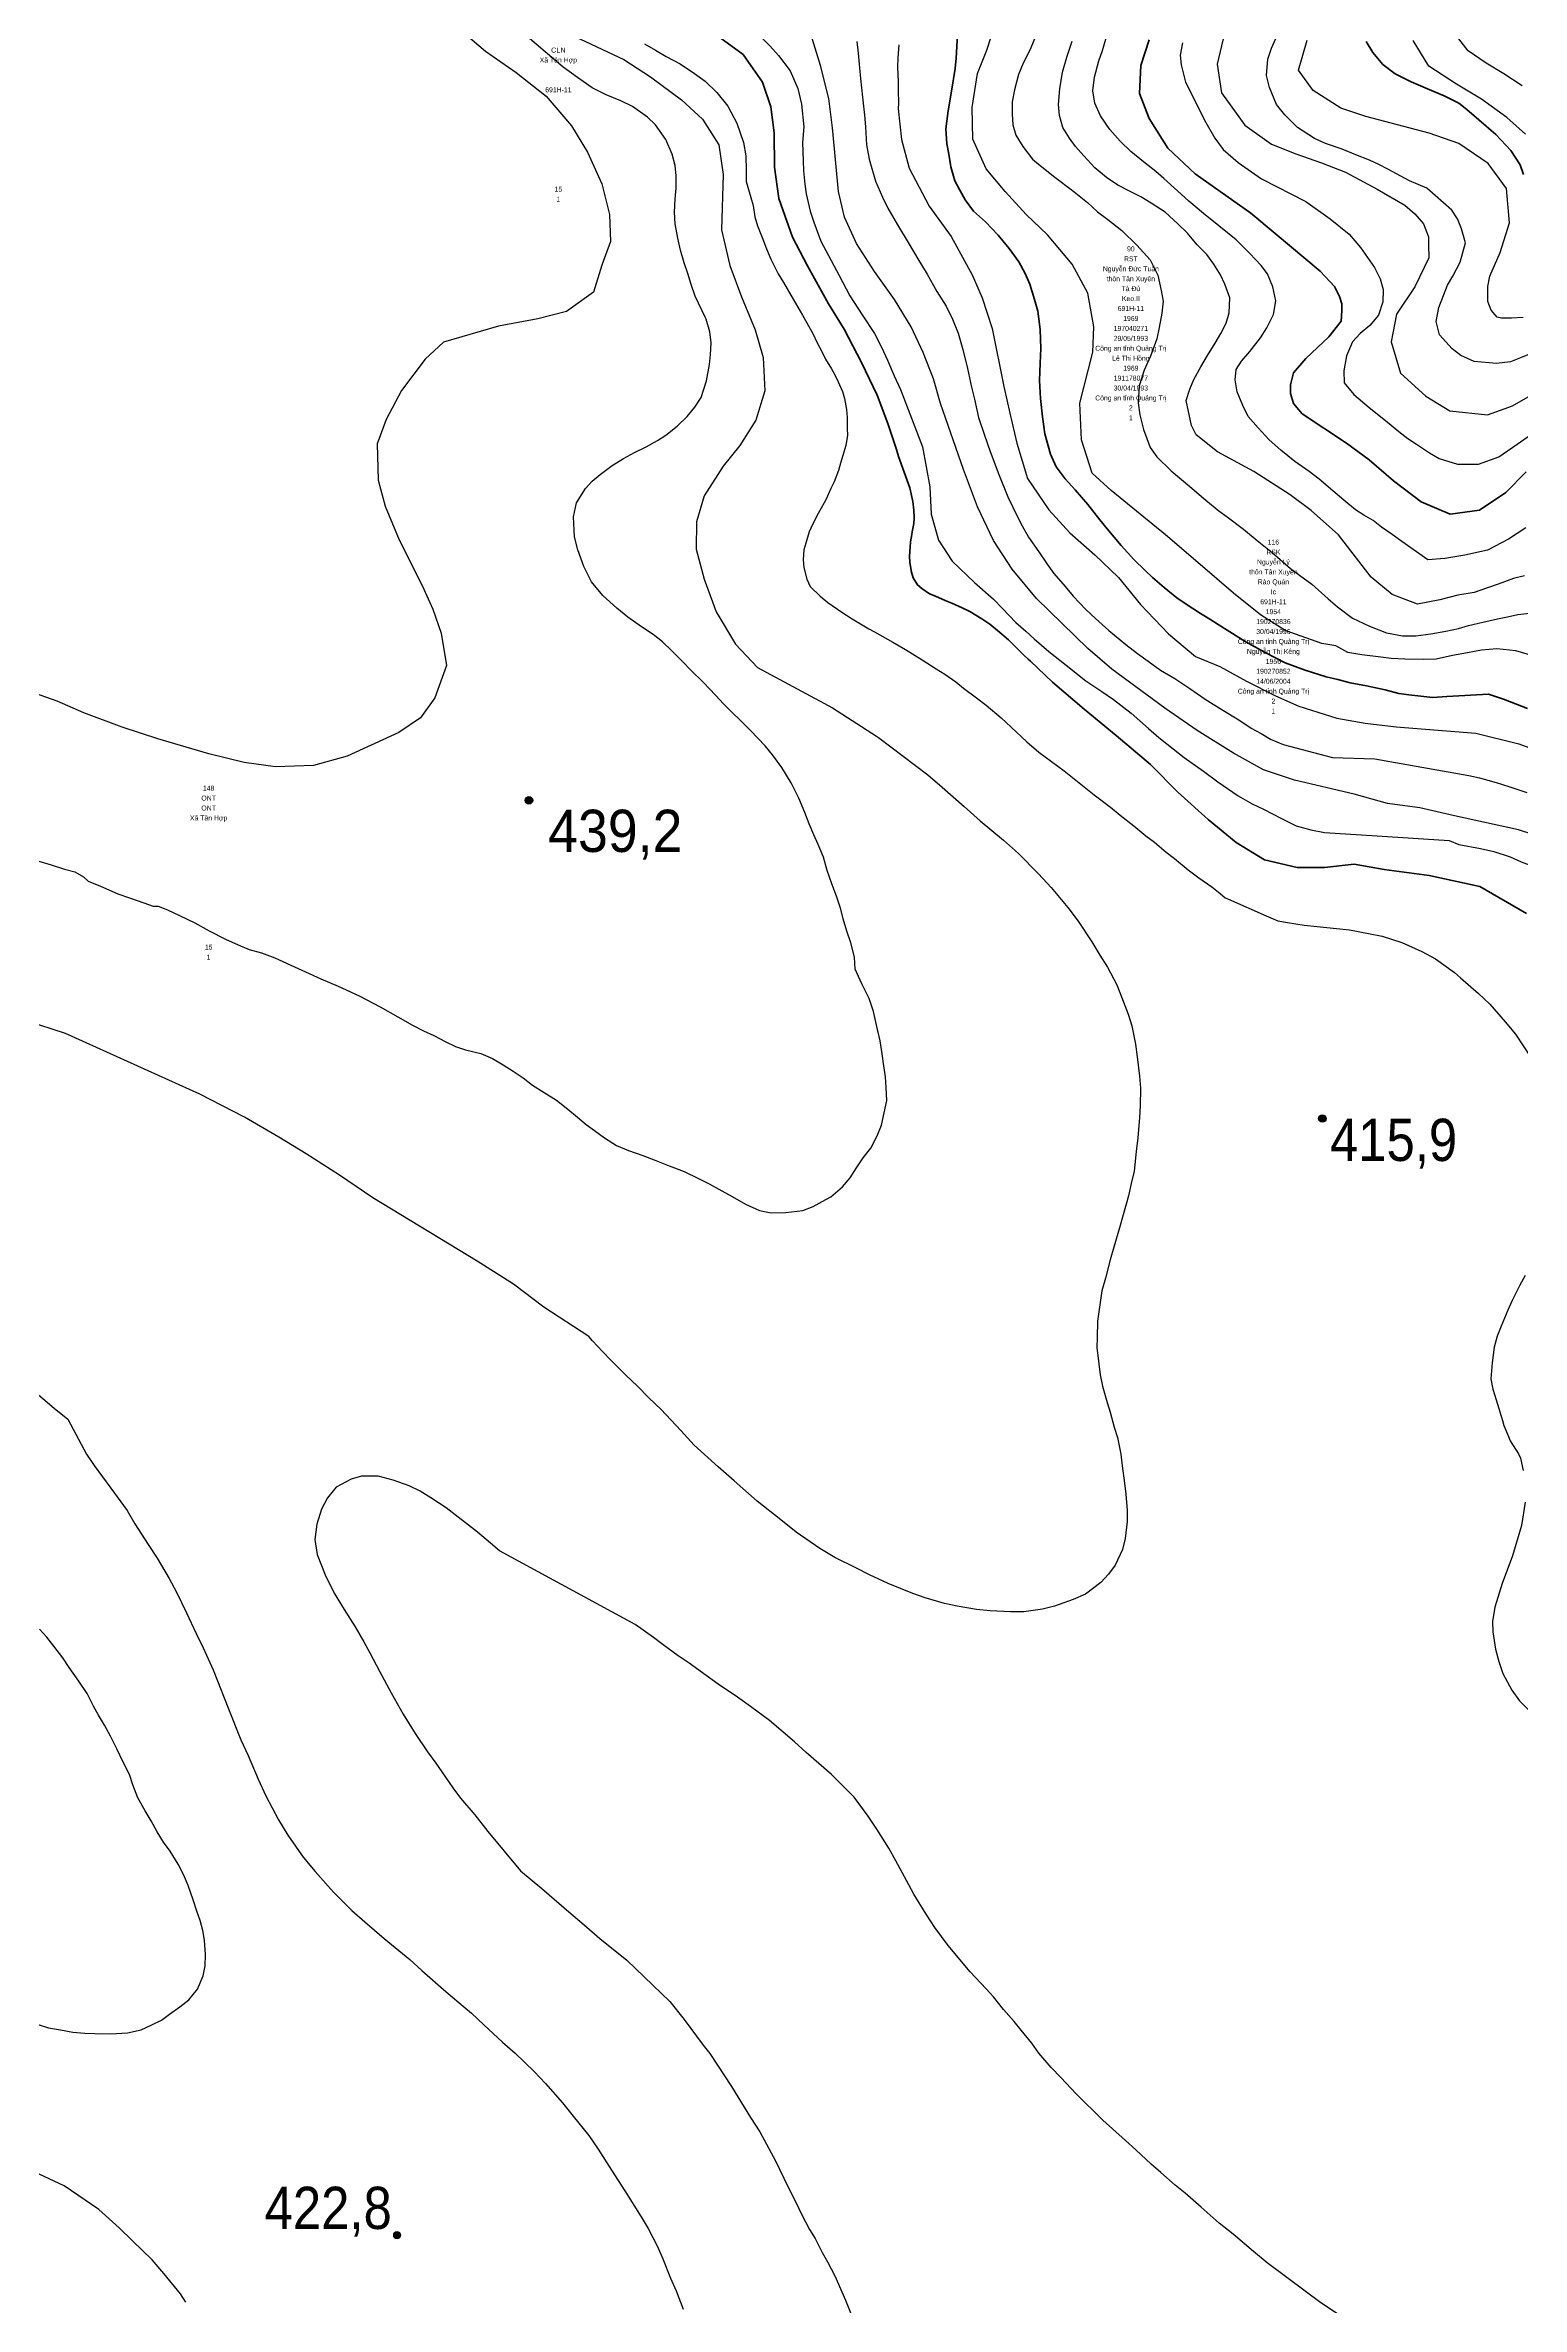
# Model space of a CAD drawing. Header units: metres. Extents: x 549268 to 556659, y 1838059 to 1844558.
# Drawn here: x 551896 to 552491, y 1840041 to 1840951 of the extents above; entities that cross this region are included whole.
import ezdxf
from ezdxf.enums import TextEntityAlignment as Align

# ---------------------------------------------------------------- set-up
doc = ezdxf.new("R2010")
doc.units = ezdxf.units.M
doc.header["$LTSCALE"] = 0.8
for name, color, linetype, lineweight in [('1', 7, 'Continuous', 25), ('2', 7, 'Continuous', 53), ('5', 7, 'Continuous', 13)]:
    doc.layers.add(name, color=color, linetype=linetype, lineweight=lineweight)
doc.layers.add('15', color=7, linetype='Continuous')

msp = doc.modelspace()

# ---------------------------------------------------------------- hatches: boundary and pattern name
at = {"layer": '5'}
for points in [[(552092.63, 1840647.22, 1), (552089.63, 1840647.22, 1)], [(552412.07, 1840519.11, 1), (552409.07, 1840519.11, 1)], [(552039.53, 1840069.61, 1), (552036.53, 1840069.61, 1)]]:
    msp.add_hatch(color=256, dxfattribs=at).paths.add_polyline_path(points)

# ---------------------------------------------------------------- linework, layer by layer
at = {"layer": '1'}
for points in [[(552128.08, 1840928.8), (552122.16, 1840931.22), (552116.51, 1840933.99), (552110.68, 1840938.16), (552104.84, 1840942.34), (552072.34, 1840970.26)], [(552065.55, 1840955.62), (552073.66, 1840948.85), (552086.03, 1840940.15), (552097.99, 1840930.62), (552108.3, 1840918.68), (552114.66, 1840908.19), (552120.41, 1840895.42), (552123.51, 1840883.1), (552123.97, 1840872.13), (552120.49, 1840862.62), (552117.17, 1840851.83), (552106.22, 1840843.98), (552094.66, 1840840.98), (552078.81, 1840838.09), (552056.78, 1840831.71), (552049.34, 1840824.81), (552039.76, 1840812.2), (552033.7, 1840800.55), (552029.99, 1840790.75), (552030.39, 1840776.15), (552033.26, 1840765.61), (552038.85, 1840752.04), (552048.14, 1840733.75), (552052.45, 1840724.17), (552055.74, 1840714.47), (552057.87, 1840701.51), (552053.28, 1840688.48), (552047.42, 1840680.36), (552038.68, 1840674.47), (552017.95, 1840665.01), (552004.41, 1840661.24), (551989.04, 1840660.75), (551976.51, 1840662.42), (551962.2, 1840665.95), (551941.73, 1840671.95), (551927.4, 1840676.65), (551911.89, 1840682.49), (551901.19, 1840687.12), (551864.29, 1840700.15)], [(552107.33, 1840955.77), (552129.34, 1840945.4), (552140.09, 1840938.43), (552152.51, 1840929.19), (552161.01, 1840921.45), (552167.61, 1840911.05), (552169.32, 1840899.19), (552168.69, 1840876.84), (552171.96, 1840862.57), (552176.74, 1840849.89), (552182.22, 1840836.64), (552185.41, 1840825.46), (552186.12, 1840812.07), (552182.51, 1840800.27), (552176, 1840790.09), (552169.29, 1840781.7), (552161.67, 1840769.85), (552158.57, 1840759.27), (552158.48, 1840748.38), (552161.64, 1840736.29), (552166.47, 1840723.1), (552174.26, 1840710.11), (552183.08, 1840700.72), (552213.39, 1840684.4), (552231.1, 1840673.03), (552231.86, 1840672.46), (552251.76, 1840657.42), (552257.46, 1840652.52), (552266.34, 1840644.71), (552272.79, 1840639.02), (552282.15, 1840631.18), (552288.18, 1840625.83), (552296.24, 1840617.65), (552301.33, 1840612.19), (552308.04, 1840604.05), (552312.27, 1840598.6), (552317.78, 1840590.23), (552320.94, 1840584.95), (552324.05, 1840580.04)], [(552137.64, 1840951.8), (552142.14, 1840949.23), (552146.39, 1840946.63), (552151.98, 1840943.67), (552157.82, 1840939.82), (552162.13, 1840936.7), (552166.74, 1840932.18), (552171.22, 1840926.6), (552174.81, 1840919.87), (552177.49, 1840911.97), (552178.42, 1840906.6), (552178.62, 1840900.88), (552178.6, 1840896.27), (552181.43, 1840886.72), (552182.1, 1840882.08), (552183.12, 1840878.54), (552185.25, 1840873.12), (552186.8, 1840869.16), (552188.57, 1840865.05), (552191.52, 1840859.15), (552193.6, 1840855.65), (552196.54, 1840850.61), (552198.49, 1840847.38), (552201.22, 1840842.52), (552202.95, 1840839.46), (552205.55, 1840834.86), (552207.01, 1840831.67), (552209.15, 1840827.6), (552210.57, 1840824.79), (552212.99, 1840820.85), (552214.37, 1840818.22), (552215.66, 1840815.68), (552217.4, 1840811.75), (552218.13, 1840808.95), (552218.98, 1840804.53), (552219.27, 1840801.38), (552219.25, 1840796.94), (552219.31, 1840794.15), (552218.67, 1840790.03), (552217.94, 1840787.33), (552216.56, 1840782.92), (552215.78, 1840779.93), (552214.02, 1840775.46), (552212.73, 1840772.7), (552210.76, 1840768.4), (552209.98, 1840766.96), (552207.52, 1840762.7), (552205.27, 1840758.27), (552204, 1840755.31), (552202.54, 1840750.79), (552201.82, 1840748.1), (552201.56, 1840744.02), (552201.75, 1840740.96), (552203.02, 1840736.2), (552204.34, 1840733.28), (552208.31, 1840729.34), (552211.51, 1840726.84), (552217.1, 1840723.01), (552221.19, 1840720.34), (552227.97, 1840716.27), (552230.25, 1840715.01), (552237.62, 1840710.82), (552242.71, 1840707.89), (552249.4, 1840703.71), (552255.05, 1840700.17), (552258.5, 1840698), (552262.94, 1840694.89), (552266.14, 1840692.39), (552271.27, 1840688.41), (552275.2, 1840685.52), (552281.23, 1840680.49), (552285.27, 1840676.66), (552291.61, 1840670.7), (552296.36, 1840666.66), (552301.46, 1840662.86), (552306.56, 1840659.06)], [(552182.07, 1840956.96), (552188.19, 1840950.8), (552191.54, 1840947.04), (552196.23, 1840940.83), (552199.33, 1840933.77), (552200.91, 1840927.43), (552201.77, 1840918.4), (552201.26, 1840912.06), (552201.53, 1840904.65), (552201.64, 1840900.61), (552202.17, 1840895.32), (552202.8, 1840891.35), (552204.32, 1840884.36), (552205.79, 1840879.97), (552208.7, 1840872.36), (552211.78, 1840866.48), (552216.04, 1840858.52), (552220.33, 1840850.3), (552225.33, 1840842.69), (552230.19, 1840835.2), (552233.1, 1840829.69), (552235.46, 1840824.36), (552238.21, 1840818.04), (552240.72, 1840812.61), (552249.58, 1840789.45), (552252.57, 1840773.44), (552253.07, 1840762.44), (552256.07, 1840751.93), (552261.55, 1840743.43), (552270.53, 1840734.92), (552278.17, 1840728.19), (552281.77, 1840724.46), (552287.17, 1840718.86), (552291.14, 1840715.31), (552294.53, 1840712.2), (552300.38, 1840707.19), (552307.47, 1840701.67), (552315.32, 1840695.33), (552321.73, 1840691.04), (552326.44, 1840687.84), (552333.53, 1840682.32), (552340.58, 1840676.15), (552344.69, 1840672.48), (552350.48, 1840667.98), (552354.96, 1840664.49), (552362.71, 1840658.92), (552368.47, 1840654.68), (552376.62, 1840649.03), (552382.25, 1840645.82), (552386.83, 1840643.64), (552394.1, 1840639.85), (552399.95, 1840636.92), (552405.9, 1840635.31), (552411.38, 1840634.3), (552432.62, 1840632.88), (552461.59, 1840630.99), (552465.52, 1840629.47), (552474.29, 1840627.84), (552479.63, 1840626.6), (552486.11, 1840624.46), (552490.61, 1840622.48), (552495.24, 1840620.65)], [(552511.36, 1840628.26), (552489.48, 1840635.36), (552463.7, 1840640.97), (552449.74, 1840644.21), (552449.74, 1840644.21), (552436.72, 1840646), (552423.35, 1840649.7), (552399.41, 1840655.33), (552386.9, 1840659.51), (552374.76, 1840666.19), (552360.15, 1840675.32), (552347.09, 1840684.36), (552325.8, 1840700), (552316.19, 1840708.39), (552295.43, 1840728.49), (552285.71, 1840740.23), (552278.2, 1840751.84), (552271.77, 1840765.37), (552266.09, 1840780.41), (552256.79, 1840806.97), (552254, 1840816.89), (552249.85, 1840827.44), (552245.07, 1840837.79), (552238.28, 1840848.82), (552230.29, 1840860.11), (552222.95, 1840871.34), (552218.15, 1840881.95), (552215.7, 1840892.3), (552213.37, 1840917.95), (552211.81, 1840929.69), (552208.51, 1840943.05), (552204.7, 1840955.19)], [(552223.1, 1840952.67), (552223.68, 1840948.04), (552224.16, 1840942.09), (552224.56, 1840937.83), (552225.38, 1840930.23), (552226.28, 1840923.02), (552226.6, 1840918.36), (552226.98, 1840911.09), (552228.09, 1840905.35), (552230.65, 1840896.4), (552233.4, 1840890.08), (552235.66, 1840885.53), (552239.5, 1840878.82), (552243.78, 1840871.78), (552248.09, 1840864.48), (552251.51, 1840859.03), (552255.39, 1840852.06), (552259.13, 1840846.13), (552261.61, 1840840.95), (552263.89, 1840835.23), (552265.75, 1840828.67), (552267.75, 1840821.08), (552269.34, 1840813.57), (552270.46, 1840808.74), (552272.16, 1840801.38), (552274.49, 1840794.23), (552276.76, 1840787.58), (552280.26, 1840778.35), (552283.99, 1840769.41), (552287.88, 1840761.28), (552289.76, 1840757.72), (552292.29, 1840753.21), (552296.43, 1840747.19), (552299.79, 1840742.25), (552302.48, 1840738.54), (552307.04, 1840733.36), (552310.28, 1840729.45), (552315.39, 1840724.08), (552319.25, 1840720.38), (552324.55, 1840715.56), (552331.38, 1840710.01), (552336.16, 1840706.3), (552340.47, 1840703.18), (552345.35, 1840699.61)], [(552239.98, 1840951.4), (552239.59, 1840946.05), (552239.47, 1840942.37), (552239.72, 1840936.52), (552239.79, 1840932.86), (552239.92, 1840927.96), (552239.83, 1840925.63), (552241.15, 1840913.26), (552244.22, 1840901.71), (552252.26, 1840886.41), (552261.13, 1840874.19), (552269.58, 1840858.8), (552273.59, 1840849.53), (552277.68, 1840837.17), (552282.35, 1840813.85), (552284.71, 1840803.1), (552287.61, 1840790.99), (552291.9, 1840776.83), (552300.43, 1840764.18), (552308.84, 1840754.88), (552319.02, 1840746.03), (552328.46, 1840736.85), (552337.31, 1840726.05), (552348.6, 1840714.22), (552359.46, 1840705.06), (552369.34, 1840701.12), (552379.99, 1840695.17), (552391.64, 1840689.34), (552401.06, 1840685.07), (552416.35, 1840680.29), (552427.84, 1840678.33), (552440.32, 1840676.74), (552472.34, 1840674.21), (552489.66, 1840669.92), (552505.72, 1840664.06)], [(552495.26, 1840705.45), (552488.41, 1840707.42), (552480.79, 1840708.15), (552474.59, 1840707.72), (552469, 1840706.59), (552463, 1840705.54), (552456.4, 1840704.03), (552451.35, 1840703.86), (552443.78, 1840704.07), (552438.3, 1840704.25), (552434.08, 1840704.82), (552426.43, 1840705.8), (552420.86, 1840706.75), (552415.97, 1840709.39), (552410.3, 1840710.32), (552395.6, 1840715.55), (552385.7, 1840721.84), (552374.76, 1840730.59), (552361.42, 1840742.2), (552347.4, 1840754.11), (552325.48, 1840771.88), (552317.83, 1840778.93), (552313.62, 1840792.32), (552312.88, 1840807.14), (552318.12, 1840827.67), (552318.54, 1840837.82), (552316.12, 1840851.41), (552309.78, 1840863.01), (552299.92, 1840874.87), (552291.36, 1840883.11), (552282.83, 1840892.27), (552275.21, 1840901.4), (552269.86, 1840913.37), (552269.61, 1840926.16), (552271.71, 1840939.87), (552275.46, 1840949.22), (552278.76, 1840959.17)], [(552295.58, 1840955.98), (552292.86, 1840949.5), (552290.16, 1840943.93), (552288.25, 1840939.38), (552286.67, 1840933.18), (552285.71, 1840928.35), (552285.66, 1840923.51), (552285.95, 1840919.11), (552287.12, 1840914.94), (552289.9, 1840910.46), (552293.81, 1840905.33), (552296.88, 1840902.71), (552302.81, 1840898.09), (552310.01, 1840892.72), (552315.98, 1840887.85), (552320.09, 1840884.18), (552324.14, 1840881.03), (552329.79, 1840876.64), (552335.88, 1840870.73), (552341.2, 1840864.74), (552344.32, 1840858.59), (552345.6, 1840852.48), (552346.41, 1840848.14), (552345.96, 1840843.38), (552344.86, 1840837.5), (552343.86, 1840832.93), (552341.32, 1840826.08), (552338.77, 1840820.41), (552336.82, 1840814.02), (552336.37, 1840807.17), (552337.09, 1840802.43), (552338.49, 1840796.47), (552341.22, 1840789.23), (552343.91, 1840785.52), (552349.71, 1840779.84), (552357.15, 1840773.58), (552363.58, 1840768.11), (552368.82, 1840763.8), (552372.26, 1840761.36), (552378.85, 1840756.35), (552384.3, 1840751.75), (552390.29, 1840746.95), (552397.76, 1840740.49), (552401.3, 1840737.89), (552406.38, 1840734.28), (552412.89, 1840728.37), (552416.62, 1840725.14), (552422.73, 1840720.48), (552429.58, 1840717.33), (552436.37, 1840714.7), (552442.88, 1840713.46), (552448.22, 1840713.4), (552454.24, 1840714.2), (552460.24, 1840715.25), (552465.32, 1840716.33), (552469.35, 1840717.55), (552475.18, 1840718.97), (552481.14, 1840720.28), (552485.09, 1840721.1), (552489.28, 1840721.96), (552495.31, 1840722.75)], [(552491.98, 1840737.6), (552487.56, 1840736.46), (552481.3, 1840734.21), (552477.05, 1840732.7), (552471.65, 1840730.94), (552465.14, 1840729.83), (552457.89, 1840727.88), (552448.83, 1840726.13), (552438.67, 1840730.05), (552430.26, 1840737.02), (552417.09, 1840754.08), (552406.03, 1840763.86), (552397.56, 1840770.17), (552382.92, 1840779.56), (552368.3, 1840787.52), (552359.77, 1840794.34), (552357.81, 1840798.06), (552355.71, 1840808.15), (552357.22, 1840812.78), (552358.83, 1840816.64), (552361.6, 1840821.69), (552364.28, 1840826.34), (552367.45, 1840831.3), (552369.72, 1840835.11), (552371.81, 1840839.29), (552372.99, 1840843.49), (552373.28, 1840849.54), (552371.28, 1840855.04), (552369.51, 1840858.73), (552366.88, 1840863.11), (552364.05, 1840866.94), (552360.16, 1840870.89), (552356.32, 1840875.51), (552352.31, 1840879.32), (552347.3, 1840883.92), (552341.61, 1840887.65), (552337.51, 1840890.14), (552332.63, 1840892.54), (552328.17, 1840894.85), (552323.6, 1840897.94), (552318.94, 1840901.8), (552314.55, 1840906.61), (552311.2, 1840910.37), (552308.7, 1840913.72), (552306.06, 1840918.09), (552304.68, 1840922.88), (552304.39, 1840927.29), (552304.91, 1840933.62), (552305.9, 1840940.28), (552307.62, 1840946.37), (552309.83, 1840952.79)], [(552390.63, 1840853.92), (552388.41, 1840859.13), (552385.9, 1840862.48), (552381.37, 1840867.4), (552375.85, 1840872.85), (552368.87, 1840878.51), (552362.77, 1840883.5), (552356.8, 1840888.37), (552352.22, 1840892.63), (552346.77, 1840897.57), (552343.55, 1840900.3), (552338.49, 1840904.24), (552333.39, 1840908.44), (552329.21, 1840912.62), (552324.97, 1840917.32), (552321.29, 1840922.74), (552318.96, 1840927.8), (552318.2, 1840932.8), (552318.81, 1840938.37), (552320.62, 1840944.86), (552322.05, 1840949.09), (552324.35, 1840956.82)], [(552354.19, 1840952.19), (552353.37, 1840947.25), (552353.74, 1840943.25), (552355.52, 1840936.29), (552359.03, 1840929.15)], [(552371.21, 1840956.05), (552368.19, 1840943.54), (552369.98, 1840932.08), (552379.34, 1840919), (552390.03, 1840911.38), (552399.93, 1840907.43), (552410.16, 1840903.9), (552419.91, 1840900.07), (552432.6, 1840893.18), (552443.8, 1840886.79), (552447.81, 1840883.28), (552451.3, 1840879.28), (552453.29, 1840874.03), (552453.29, 1840870.78), (552453.41, 1840865.58), (552447.84, 1840853.95), (552440.39, 1840842.89), (552438.25, 1840831.77), (552441.98, 1840819.23), (552452.21, 1840809.87), (552461.94, 1840803.96), (552477.01, 1840802.4), (552487.1, 1840805.98), (552496.23, 1840811.27)], [(552494.61, 1840827.11), (552490.38, 1840825.34), (552486.27, 1840823.72), (552480.62, 1840823.09), (552471.68, 1840823.93), (552466.34, 1840826.33), (552462.81, 1840828.94), (552457.76, 1840834.62), (552456.39, 1840839.93), (552457.45, 1840845.64), (552460.89, 1840854.61), (552463.09, 1840858.23), (552465.98, 1840863.88), (552468.24, 1840871.67), (552466.59, 1840877.21), (552464.97, 1840881.33), (552462.63, 1840884.84), (552452.68, 1840893.68), (552445.65, 1840896.59), (552436.97, 1840901.25), (552433.34, 1840903.15), (552429.59, 1840904.9), (552424.09, 1840907.09), (552418.6, 1840909.28), (552411.78, 1840911.56), (552407.34, 1840913.62), (552400.52, 1840918), (552395.44, 1840923.11), (552392.04, 1840927.39), (552389.22, 1840934.22), (552388.1, 1840939.05), (552388.58, 1840945.64), (552390.13, 1840950.01), (552393.6, 1840957.76)], [(552491.45, 1840841.52), (552486.72, 1840841.27), (552482.73, 1840841.27), (552480.98, 1840841.77), (552478.49, 1840844.52), (552477.24, 1840848.02), (552477.24, 1840851.03), (552477.24, 1840854.03), (552477.99, 1840858.28), (552482.18, 1840867.74), (552485.91, 1840879.68), (552484.63, 1840893.53), (552477.29, 1840903.59), (552465.52, 1840911.61), (552453.52, 1840915.85), (552428.05, 1840922.47), (552417.95, 1840925.88), (552406.81, 1840932.93), (552400.98, 1840941.1), (552404.42, 1840953.27)], [(552492.31, 1840915.36), (552484.83, 1840922.04), (552474.68, 1840929.47), (552464.56, 1840935.47), (552453.38, 1840942.77), (552447.18, 1840953.1)], [(552490.95, 1840934.78), (552483.64, 1840939.7), (552476.54, 1840943.99), (552469.23, 1840948.9), (552465.44, 1840953.82)], [(552201.45, 1840482.1), (552205.61, 1840483.77), (552209.13, 1840485.67), (552212.72, 1840487.65), (552217.35, 1840491.68), (552220.43, 1840495.28), (552222.99, 1840499.28), (552225.71, 1840503.3), (552228.75, 1840507.21), (552231.36, 1840512.13), (552233.05, 1840516.41), (552234.19, 1840521.38), (552235.25, 1840526.42), (552234.97, 1840531.68), (552234.68, 1840535.86), (552233.97, 1840540.37), (552233.3, 1840545.11), (552232.49, 1840550.38), (552231.15, 1840556.19), (552229.79, 1840562.16), (552228.14, 1840567.4), (552225.1, 1840573.3), (552222.52, 1840579.27), (552222.15, 1840584.05), (552220.66, 1840589.85), (552219.15, 1840594.57), (552217.69, 1840599.52), (552216.66, 1840603.46), (552215.01, 1840608.69), (552213.01, 1840613.66), (552211.19, 1840619.03), (552209.69, 1840624.29), (552207.59, 1840629.47), (552205.8, 1840633.31), (552203.94, 1840637.75), (552202.22, 1840642.37), (552199.82, 1840648.05), (552196.75, 1840654.26), (552192.92, 1840660.37), (552189.2, 1840665.58), (552186.29, 1840669.21), (552183.31, 1840672.21), (552180.31, 1840675.36), (552176.19, 1840679.52), (552172.97, 1840682.57), (552169.39, 1840686.04), (552166.27, 1840689.56), (552161.35, 1840694.62), (552156.1, 1840699.79), (552153.1, 1840702.94), (552148.64, 1840707.37), (552144.89, 1840710.96), (552141.07, 1840713.94), (552136.39, 1840717.03), (552130.99, 1840720.96), (552126.47, 1840724.61), (552120.86, 1840729.66), (552116.33, 1840735.23), (552113.19, 1840741.36), (552110.81, 1840748.11), (552109.48, 1840753.24), (552109, 1840761.38), (552110.3, 1840766.91), (552113.87, 1840772.72), (552116.64, 1840775.75), (552119.76, 1840778.37), (552124.6, 1840781.96), (552129.24, 1840784.76), (552133.61, 1840787.23), (552138.38, 1840789.51), (552142.82, 1840792.06), (552146.3, 1840794.25), (552150.84, 1840797.81), (552154.87, 1840801.76), (552157.86, 1840805.44), (552160.43, 1840809.44), (552162.59, 1840816.07), (552163.76, 1840822.66), (552164.26, 1840826.63), (552164.43, 1840831.4), (552163.89, 1840835.78), (552162.41, 1840840.89), (552162.13, 1840841.72), (552158.03, 1840850.11), (552156.42, 1840854.81), (552155.04, 1840859.34), (552153.59, 1840863.55), (552152.14, 1840868.68), (552151.13, 1840873.45), (552150, 1840879.24), (552149.71, 1840884), (552149.98, 1840889.24), (552150.34, 1840893.68), (552150.34, 1840898.58), (552150.02, 1840902.83), (552148.84, 1840907.38), (552146.27, 1840913.19), (552142.05, 1840919.2), (552138.81, 1840922.27), (552132.86, 1840926.53), (552128.08, 1840928.8)], [(552359.03, 1840929.15), (552363.17, 1840921.04), (552367.22, 1840913.71), (552370.66, 1840909.17), (552376.66, 1840904.04), (552386.11, 1840897.39), (552403.94, 1840888.3), (552413.66, 1840881.3), (552421.31, 1840875.09), (552425.93, 1840869.74), (552431.49, 1840861.77), (552433.82, 1840857.09), (552435.08, 1840852.8), (552434.84, 1840847.84), (552433.21, 1840842.58), (552429.64, 1840838.42), (552425.84, 1840835.14), (552422.69, 1840831.8), (552420.32, 1840826.21), (552419.17, 1840820.1), (552419.31, 1840815.3), (552423.22, 1840810.53), (552429.38, 1840805.36), (552435.94, 1840800.1), (552441.36, 1840795.75), (552444.93, 1840792.89), (552448.44, 1840790.55), (552453.63, 1840787.09), (552457.65, 1840784.8), (552464.93, 1840782.48), (552473.38, 1840782.5), (552481.64, 1840785.49), (552489.01, 1840790.59), (552494.81, 1840794.61)], [(552492.46, 1840756.9), (552485.54, 1840752.37), (552477.06, 1840747.92), (552467.92, 1840745.87), (552459.87, 1840744.6), (552453.04, 1840743.98), (552442.61, 1840751.46), (552438.73, 1840754.24), (552434.31, 1840757.22), (552430.98, 1840759.81), (552427.32, 1840761.96), (552423.91, 1840764.15), (552419.25, 1840768.01), (552414.73, 1840771.76), (552409.31, 1840776.44), (552405.26, 1840779.59), (552399.54, 1840783.58), (552393.86, 1840788.22), (552389.17, 1840792.34), (552384.78, 1840797.15), (552380.68, 1840801.73), (552378.56, 1840806.17), (552376.31, 1840811.64), (552375.44, 1840816.49), (552375.84, 1840820.59), (552378.03, 1840824), (552381.33, 1840827.94), (552385.61, 1840833.44), (552388.24, 1840837.43), (552390.83, 1840842.85), (552391.85, 1840848.33), (552390.63, 1840853.92)], [(552345.35, 1840699.61), (552351.13, 1840696.28), (552357.25, 1840692.21), (552363.41, 1840687.88), (552370.48, 1840683.54), (552376.98, 1840679.65), (552381.83, 1840676.33), (552385.9, 1840674.1), (552389.71, 1840671.83), (552394.81, 1840669.72), (552414.66, 1840664.4), (552431.62, 1840663.9), (552469.49, 1840657.22), (552473.89, 1840656.27), (552480.6, 1840654.41), (552485.59, 1840652.75), (552492.87, 1840650.43)], [(552306.56, 1840659.06), (552313.95, 1840653.14), (552318.65, 1840649.49), (552325.25, 1840644.52), (552329.22, 1840641.26), (552334.59, 1840636.91), (552339.52, 1840632.9), (552343.02, 1840630.35), (552347.66, 1840626.4), (552350.98, 1840623.82), (552356.52, 1840619.24), (552360.77, 1840615.96), (552366.05, 1840612.41), (552369.35, 1840609.7), (552371.47, 1840608.02), (552372.72, 1840607.39), (552387.97, 1840600.67), (552392.64, 1840598.75), (552396.5, 1840597.98), (552403.28, 1840596.99), (552408.46, 1840596.38), (552416.27, 1840595.62), (552421.46, 1840595.02), (552429.15, 1840593.66), (552434.59, 1840592.51), (552442.53, 1840589.93), (552450.59, 1840586.41), (552456.17, 1840583.44), (552463.7, 1840577.92), (552466.18, 1840575.82), (552473.43, 1840569.49), (552477.93, 1840565.14), (552484.11, 1840558.1), (552488.3, 1840553.13), (552495.08, 1840542.88)], [(551892.51, 1840623.07), (551898.72, 1840621.24), (551904.07, 1840619.53), (551908.27, 1840618.45), (551911.83, 1840616.36), (551913.62, 1840614.7), (551918.62, 1840612.71), (551925.54, 1840609.51), (551930.33, 1840607.97), (551936.02, 1840605.99), (551939.87, 1840604.63), (551941.79, 1840604.64), (551945.66, 1840603.13), (551950.46, 1840600.89), (551956.59, 1840597.9), (551962.43, 1840594.72), (551968.91, 1840591.31), (551974.1, 1840589.05), (551978.54, 1840587.23), (551983.47, 1840585.85), (551988.79, 1840583.75), (551995.28, 1840580.88), (552002.61, 1840577.5), (552007.39, 1840575.41), (552014.29, 1840572.37), (552022.83, 1840568.45), (552031.19, 1840564.12), (552038.29, 1840560.1), (552044.23, 1840556.71), (552048.73, 1840554.43), (552052.81, 1840552.49), (552057.71, 1840550.03), (552061.55, 1840548.13), (552065.64, 1840546.73), (552071.73, 1840545.26), (552076.43, 1840543.24), (552080.73, 1840540.71), (552084.8, 1840538.23), (552088.82, 1840535.51), (552092.55, 1840532.6), (552097.3, 1840529.59), (552102.22, 1840526.45), (552106.72, 1840522.95), (552110.73, 1840519.69), (552114.16, 1840516.75), (552117.45, 1840514.32), (552121.51, 1840511.3), (552126.41, 1840508.31), (552131.26, 1840506.31), (552136.97, 1840504.18), (552142.27, 1840502.24), (552147.59, 1840500.14), (552153.56, 1840497.82), (552159.43, 1840495.03), (552163.69, 1840492.8), (552168.79, 1840490.06), (552172.99, 1840487.75), (552178.36, 1840484.66), (552183.88, 1840482.13), (552188.6, 1840481.19), (552194.5, 1840481.23), (552201.45, 1840482.1)], [(552324.05, 1840580.04), (552327.8, 1840572.91), (552329.66, 1840568.15), (552332.44, 1840561.11), (552333.82, 1840556.39), (552335.3, 1840549.02), (552336.05, 1840543.94), (552337, 1840536.12), (552337.34, 1840531.39), (552337.16, 1840524.3), (552336.93, 1840519.51), (552336.21, 1840511.31), (552335.57, 1840505.8), (552334.73, 1840497.88), (552333.55, 1840492.98), (552332.47, 1840487.99), (552330.35, 1840480.41), (552328.83, 1840475.08), (552326.54, 1840467.29), (552325.09, 1840462.26), (552323.24, 1840454.8), (552321.79, 1840449.77), (552320.71, 1840442.21), (552320.08, 1840437.56), (552319.84, 1840431.04), (552319.82, 1840426.93), (552320.55, 1840420.33), (552321.13, 1840415.91), (552322, 1840411.42), (552323.88, 1840404.76), (552325.07, 1840400.88), (552326.79, 1840394.86), (552328.1, 1840390.71), (552329.42, 1840383.98), (552329.94, 1840379.27), (552330.89, 1840372.31), (552331.37, 1840367.97), (552331.91, 1840361.35), (552332.01, 1840356.97), (552331.14, 1840350.09), (552330.11, 1840345.59), (552327.17, 1840339.35), (552324.42, 1840335.7), (552321.36, 1840332.31), (552315.2, 1840327.62), (552310.18, 1840325.45), (552302.74, 1840322.81), (552297.82, 1840321.6), (552290.4, 1840320.5), (552285.05, 1840320.48), (552276.79, 1840320.91), (552271.28, 1840321.54), (552263.51, 1840322.79), (552258.42, 1840323.95), (552250.62, 1840326.24), (552245.66, 1840327.98), (552240.67, 1840329.91), (552235.77, 1840331.95), (552228.23, 1840335.42), (552222.97, 1840338.08), (552214.28, 1840342.47), (552208.25, 1840346.1), (552198.65, 1840352.59), (552192.48, 1840357.54), (552183.05, 1840365.09), (552173.76, 1840373.24), (552167.31, 1840378.92), (552157.65, 1840387.69), (552152.23, 1840393.58), (552144.34, 1840401.98), (552139.34, 1840406.67), (552134.81, 1840411.33), (552130.12, 1840415.78), (552124.11, 1840421.8), (552120.76, 1840425.34), (552116.77, 1840429.58), (552115.24, 1840431.32), (552097.06, 1840443.17), (552084.89, 1840452.38), (552070.25, 1840461.77), (552028.31, 1840487.16), (552014.86, 1840496.28), (552001.47, 1840504.9), (551990.49, 1840511.58), (551976.65, 1840519.63), (551958.65, 1840528.9), (551904.51, 1840553.32), (551888.79, 1840558.44)], [(552492.24, 1840455.94), (552490.03, 1840452), (552486.94, 1840445.83), (552485.3, 1840441.96), (552482.54, 1840435.54), (552480.92, 1840431.48), (552479.74, 1840427.09), (552478.98, 1840420.83), (552478.43, 1840414.4), (552479.14, 1840410.24), (552480.55, 1840405.89), (552483.14, 1840397.53), (552483.67, 1840395.57), (552485.49, 1840391.07), (552486.19, 1840389.33), (552489.55, 1840384.11), (552490.27, 1840382.36), (552491.46, 1840377.42)], [(551875.14, 1840423.64), (551900.02, 1840402.57), (551905.52, 1840398.16), (551913.04, 1840383.95), (551916.01, 1840379.46), (551922.73, 1840370.32), (551929.32, 1840361.29), (551932.51, 1840355.92), (551937.84, 1840347.67), (551941.44, 1840342.21), (551946.25, 1840333.9), (551949.19, 1840328.5), (551953.24, 1840320.1), (551957.14, 1840311.81), (551959.99, 1840306.02), (551963.95, 1840297.22), (551970.1, 1840281.51), (551975.11, 1840269.05), (551978.02, 1840262.74), (551982.07, 1840253.17), (551985.14, 1840246.49), (551990.24, 1840236.78), (551994.04, 1840230.69), (552000.22, 1840221.75), (552005.01, 1840216.03), (552012.43, 1840207.75), (552019.87, 1840200.37), (552025.07, 1840195.74), (552032.82, 1840189.05), (552043.12, 1840180.56), (552048.03, 1840176.16), (552057.82, 1840167.62), (552068, 1840158.98), (552072.93, 1840154.33), (552080.47, 1840147.35), (552085.51, 1840142.84), (552093.22, 1840135.49), (552097.78, 1840130.66), (552104.63, 1840122.83), (552108.99, 1840117.46), (552115.18, 1840109.69)], [(552197.99, 1840268.24), (552187.95, 1840276.76), (552180.3, 1840282.42), (552175.08, 1840286.13), (552167.35, 1840291.4), (552162.41, 1840294.88), (552155.62, 1840299.86), (552151.25, 1840302.89), (552145.18, 1840307.29), (552141.21, 1840310.24), (552133.88, 1840315.41), (552079.3, 1840345.12), (552075.66, 1840348.13), (552070.41, 1840352.59), (552066.79, 1840355.4), (552061.36, 1840359.63), (552057.74, 1840362.44), (552051.61, 1840366.48), (552047.3, 1840369.11), (552042.95, 1840371.22), (552036.43, 1840373.57), (552030.41, 1840375.17), (552023.67, 1840375.15), (552019.52, 1840374.01), (552013.5, 1840370.71), (552010.04, 1840366.5), (552007.55, 1840361.9), (552005.75, 1840355.85), (552004.9, 1840349.62), (552005.85, 1840343.61), (552009.12, 1840335.44), (552012.69, 1840328.12), (552016.78, 1840321.48), (552021.13, 1840314.47), (552024.64, 1840308.47), (552027.03, 1840304.07), (552031.02, 1840296.6), (552035.69, 1840287.89), (552040.44, 1840279.29), (552045.29, 1840271.52), (552050.29, 1840264.18), (552053.62, 1840259.59), (552056, 1840256.11), (552060.47, 1840249.72), (552063.55, 1840245.51), (552069.28, 1840238.87), (552074.61, 1840232.18), (552087.7, 1840216.3), (552096.29, 1840209.18), (552107.21, 1840199.72), (552113.37, 1840194.54), (552119.71, 1840189), (552130.55, 1840180.31), (552141.02, 1840170.28), (552147.86, 1840163.62), (552153.6, 1840156.45), (552161.24, 1840146.1), (552163.95, 1840142.76), (552172.7, 1840129.42), (552180.31, 1840116.99), (552184.07, 1840111.16), (552190.43, 1840099.51), (552195.33, 1840089.25), (552198.66, 1840082.6), (552200.86, 1840078.03), (552204.14, 1840071.88), (552206.36, 1840068.23), (552209.18, 1840062.68), (552211.29, 1840058.89), (552214.25, 1840053.23), (552218.58, 1840043.43), (552221.8, 1840035.46)], [(552492.22, 1840364.63), (552490.78, 1840355.24), (552487.17, 1840343.13), (552482.94, 1840332), (552479.96, 1840322.44), (552479.04, 1840316.62), (552479.24, 1840312.48), (552480.26, 1840305.57), (552481.59, 1840300.51), (552483.16, 1840295.74), (552486.89, 1840289), (552489.97, 1840284.66), (552495.68, 1840278.91)], [(551893.47, 1840154.37), (551897.68, 1840153.13), (551902.47, 1840152.27), (551907.49, 1840151.36), (551912.3, 1840150.89), (551916.3, 1840150.78), (551922.76, 1840150.66), (551929.46, 1840151.04), (551934.97, 1840152.34), (551939.33, 1840154.26), (551943.15, 1840156.2), (551946.46, 1840158.53), (551950.54, 1840161.49), (551954.17, 1840164.4), (551957.62, 1840168.66), (551960.02, 1840174.02), (551960.82, 1840178.03), (551960.94, 1840182.57), (551960.53, 1840188.35), (551959.8, 1840192.32), (551958.78, 1840196.26), (551957.38, 1840200.07), (551955.89, 1840204.64), (551953.86, 1840210.44), (551952.09, 1840214.82), (551949.88, 1840218.99), (551946.7, 1840224.19), (551943.95, 1840227.83), (551941.44, 1840231.97), (551939.04, 1840236.42), (551936.55, 1840240.41), (551933.59, 1840245.71), (551931.63, 1840250.91), (551930.27, 1840255.11), (551927.73, 1840260.08), (551925.15, 1840265.36), (551922.6, 1840270.48), (551920.2, 1840274.94), (551917.86, 1840278.94), (551915.79, 1840282.59), (551913.32, 1840287.65), (551909.86, 1840292.66), (551905.95, 1840298.16), (551903.4, 1840302.05), (551899.82, 1840306.74), (551897, 1840310.3), (551894.13, 1840313.62)], [(552421.52, 1840034.7), (552409.88, 1840042.39), (552396.84, 1840052.14), (552388.34, 1840058.49), (552382.89, 1840063.09), (552374.59, 1840069.98), (552369.02, 1840074.44), (552361.81, 1840080.92), (552355.33, 1840086.58), (552351.34, 1840089.79), (552345.57, 1840094.87), (552341.69, 1840098.22), (552335.48, 1840103.91), (552331.28, 1840107.74), (552322.18, 1840115.97), (552311.26, 1840126.6), (552305.35, 1840132.97), (552301.39, 1840137.09), (552296.45, 1840142.92), (552293.55, 1840146.89), (552289.33, 1840152.14), (552286.47, 1840155.6), (552282.17, 1840160.46), (552278.09, 1840165.6), (552275.27, 1840168.8), (552268.79, 1840175.63), (552259.95, 1840186.24), (552254.48, 1840193.44), (552251.03, 1840198.78), (552246.09, 1840206.95), (552243.16, 1840212.35), (552238.77, 1840220.32), (552236.01, 1840225.35), (552231.13, 1840233), (552227.68, 1840238.35), (552222.03, 1840245.92), (552212.96, 1840255.06), (552202.75, 1840263.95), (552197.99, 1840268.24)], [(552115.18, 1840109.69), (552119.03, 1840104.26), (552124.39, 1840095.74), (552129.72, 1840087.49), (552136.33, 1840077.03), (552139.07, 1840072.26), (552142.86, 1840065), (552144.96, 1840060.03), (552148.16, 1840052.32), (552150.41, 1840047.24), (552153.17, 1840039.87)], [(551952.95, 1840042.61), (551950.77, 1840046.06), (551944.16, 1840054.18), (551939.39, 1840059.63), (551931.52, 1840067.35), (551926.13, 1840072.61), (551917.91, 1840079.9), (551903.99, 1840089.42), (551893.97, 1840094.17), (551889.23, 1840095.86), (551885.97, 1840097)]]:
    msp.add_lwpolyline(points, dxfattribs=at)
at = {"layer": '2'}
for points in [[(552492.72, 1840601.72), (552473.9, 1840612.57), (552453.6, 1840616.92), (552435.46, 1840619.31), (552423.43, 1840621.47), (552411.47, 1840620.22), (552400.47, 1840620.16), (552387.31, 1840623.23), (552375.9, 1840630.26), (552364.64, 1840639.5), (552352.42, 1840650.45), (552341.33, 1840661.65), (552327.59, 1840673.34), (552314.63, 1840683.94), (552301.86, 1840694.77), (552293.05, 1840703.18), (552292.18, 1840704.03), (552290.23, 1840705.72), (552286.8, 1840709.24), (552284.17, 1840711.81), (552279.74, 1840715.59), (552276.73, 1840718.11), (552273.46, 1840720.31), (552268.67, 1840723.18), (552265.58, 1840724.72), (552261.4, 1840726.61), (552258.65, 1840727.71), (552254.79, 1840729.35), (552252.34, 1840730.4), (552249.29, 1840732.43), (552247.56, 1840733.95), (552245.85, 1840736.82), (552245.08, 1840739.13), (552244.42, 1840742.91), (552244.38, 1840745.5), (552244.61, 1840749.1), (552244.73, 1840751.24), (552245.21, 1840754.29), (552245.47, 1840755.28), (552246.02, 1840758.63), (552246.22, 1840760.87), (552246.12, 1840764.04), (552245.69, 1840767.46), (552244.52, 1840773), (552239.97, 1840785.58), (552239.17, 1840788.38), (552235.67, 1840798.87), (552231.29, 1840810.3), (552225.03, 1840823.47), (552218.1, 1840836.94), (552211.78, 1840847.12), (552203.23, 1840862.36), (552197.28, 1840873.88), (552191.79, 1840889.46), (552190, 1840902.09), (552189.89, 1840915.93), (552188.47, 1840926.4), (552185.17, 1840936.26), (552177.32, 1840947.44), (552166.46, 1840955.43)], [(552297.09, 1840808.93), (552296.7, 1840816.2), (552297.01, 1840823.16), (552297.19, 1840829.06), (552296.88, 1840836.73), (552295.95, 1840844.19), (552294.71, 1840848.87), (552292.77, 1840855.03), (552290.94, 1840859.25), (552288.38, 1840864.02), (552284.44, 1840869.41), (552279.99, 1840874.73), (552274.88, 1840880.1), (552270.04, 1840884.33), (552266.71, 1840889.01), (552264.54, 1840892.79), (552262.63, 1840896.6), (552261.01, 1840902.28), (552260.11, 1840907.39), (552259.33, 1840911.47), (552258.97, 1840917.57), (552259.9, 1840924.74), (552261.25, 1840932.75), (552262.73, 1840941.82), (552263.13, 1840945.92), (552263.63, 1840955.51)], [(552340.81, 1840953.37), (552337.42, 1840943.02), (552337, 1840931.71), (552340.83, 1840921.64), (552348.37, 1840909.79), (552359.37, 1840899.35), (552381.72, 1840883.57), (552391.56, 1840875.46), (552409.67, 1840860.29), (552415.41, 1840854.04), (552417.4, 1840850.04), (552418.4, 1840847.04), (552418.4, 1840844.29), (552418.15, 1840840.04), (552413.16, 1840833.78), (552403.93, 1840825.03), (552398.94, 1840819.28), (552397.7, 1840814.53), (552397.7, 1840811.02), (552398.94, 1840807.02), (552402.43, 1840802.77), (552420.25, 1840790.96), (552429.41, 1840784.33), (552439.16, 1840775.83), (552450.33, 1840767.36), (552462.02, 1840762.44), (552473.76, 1840764), (552484.37, 1840771.14), (552492.64, 1840779.44)], [(552491.58, 1840899.19), (552490.18, 1840903.06), (552486.46, 1840908.74), (552480.42, 1840915.3), (552473.55, 1840921.1), (552468.72, 1840925.33), (552465.53, 1840927.81), (552459.54, 1840930.85), (552452.91, 1840933.68), (552446.29, 1840936.51), (552439.89, 1840939.63), (552434.97, 1840943.46), (552430.84, 1840948.3), (552428.2, 1840952.67)], [(552493.19, 1840684.15), (552483.54, 1840687.9), (552477.46, 1840689.96), (552460.72, 1840689.06), (552455.03, 1840688.61), (552445.36, 1840689.62), (552441.38, 1840690.17), (552435.83, 1840691.7), (552428.3, 1840693.37), (552421.76, 1840694.51), (552416.76, 1840695.85), (552412.05, 1840696.96), (552403.62, 1840699.56), (552395.54, 1840702.6), (552387.58, 1840706.71), (552379.44, 1840711.18), (552373.35, 1840714.99), (552368.67, 1840717.93), (552365.26, 1840720.12), (552361.45, 1840722.39), (552355.76, 1840726.12), (552352.03, 1840728.79), (552346.82, 1840732.84), (552342.13, 1840736.96), (552339.17, 1840739.72), (552334.7, 1840744.13), (552329.56, 1840749.76), (552323.88, 1840756.5), (552320.94, 1840760.18), (552316.13, 1840766.24), (552311.07, 1840772.27), (552307, 1840776.6), (552303.39, 1840781.5), (552301.06, 1840786.57), (552298.85, 1840794.78), (552297.87, 1840801.59), (552297.09, 1840808.93)]]:
    msp.add_lwpolyline(points, dxfattribs=at)
at = {"layer": '5', "lineweight": 25}
for centre in [(552091.13, 1840647.22), (552410.57, 1840519.11)]:
    msp.add_circle(centre, 1.5, dxfattribs=at)
at = {"layer": '5'}
msp.add_circle((552038.03, 1840069.61), 1.5, dxfattribs=at)

# ---------------------------------------------------------------- texts
at = {"layer": '15'}
for s, p in [('Xã Tân Hợp', (552102.97, 1840944.24)), ('691H-11', (552102.97, 1840932.24)), ('Nguyễn Đức Tuấn', (552333.46, 1840860.19)), ('Tà Đủ', (552333.46, 1840852.19)), ('691H-11', (552333.46, 1840844.19)), ('Keo.II', (552333.46, 1840848.19)), ('1969', (552333.45, 1840840.19)), ('29/05/1993', (552333.45, 1840832.19)), ('Công an tỉnh Quảng Trị', (552333.46, 1840828.19)), ('Lê Thị Hồng', (552333.46, 1840824.19)), ('191178077', (552333.46, 1840816.19)), ('1969', (552333.45, 1840820.19)), ('Công an tỉnh Quảng Trị', (552333.46, 1840808.19)), ('30/04/1993', (552333.45, 1840812.19)), ('116', (552390.85, 1840750.16)), ('Nguyễn Lý', (552390.85, 1840742.16)), ('Rào Quán', (552390.85, 1840734.16)), ('691H-11', (552390.85, 1840726.16)), ('Ic', (552390.85, 1840730.16)), ('30/04/1996', (552390.85, 1840714.16)), ('190270836', (552390.85, 1840718.16)), ('Công an tỉnh Quảng Trị', (552390.85, 1840710.16)), ('Nguyễn Thị Kêng', (552390.84, 1840706.16)), ('14/06/2004', (552390.85, 1840694.16)), ('190270852', (552390.85, 1840698.16)), ('1956', (552390.84, 1840702.16)), ('Công an tỉnh Quảng Trị', (552390.85, 1840690.16)), ('148', (551962.16, 1840651.12)), ('Xã Tân Hợp', (551962.16, 1840639.12))]:
    msp.add_text(s, height=2, dxfattribs=at).set_placement(p, align=Align.CENTER)
for s, width, p in [('CLN', 1.1, (552102.97, 1840948.24)), ('15', 0.95, (552102.97, 1840892.24)), ('1', 0.75, (552102.97, 1840888.24)), ('90', 0.95, (552333.46, 1840868.19)), ('RST', 0.85, (552333.46, 1840864.19)), ('thôn Tân Xuyên', 0.95, (552333.46, 1840856.19)), ('197040271', 0.95, (552333.46, 1840836.19)), ('2', 0.85, (552333.46, 1840804.19)), ('1', 0.75, (552333.46, 1840800.19)), ('RSK', 0.95, (552390.85, 1840746.16)), ('thôn Tân Xuyên', 0.95, (552390.85, 1840738.16)), ('1954', 0.95, (552390.84, 1840722.16)), ('2', 0.85, (552390.85, 1840686.16)), ('1', 0.75, (552390.85, 1840682.16)), ('ONT', 1.05, (551962.16, 1840647.12)), ('ONT', 1.05, (551962.16, 1840643.12)), ('15', 0.95, (551962.17, 1840587.12)), ('1', 0.75, (551962.16, 1840583.12))]:
    msp.add_text(s, height=2, dxfattribs=dict(at, width=width)).set_placement(p, align=Align.CENTER)
at = {"layer": '5'}
for s, width, p in [('439,2', 0.95, (552098.87, 1840626.44)), ('415,9', 0.9, (552413.64, 1840502.04)), ('422,8', 0.9, (551984.71, 1840072.11))]:
    msp.add_text(s, height=17, dxfattribs=dict(at, width=width)).set_placement(p)

doc.saveas('drawing.dxf')
